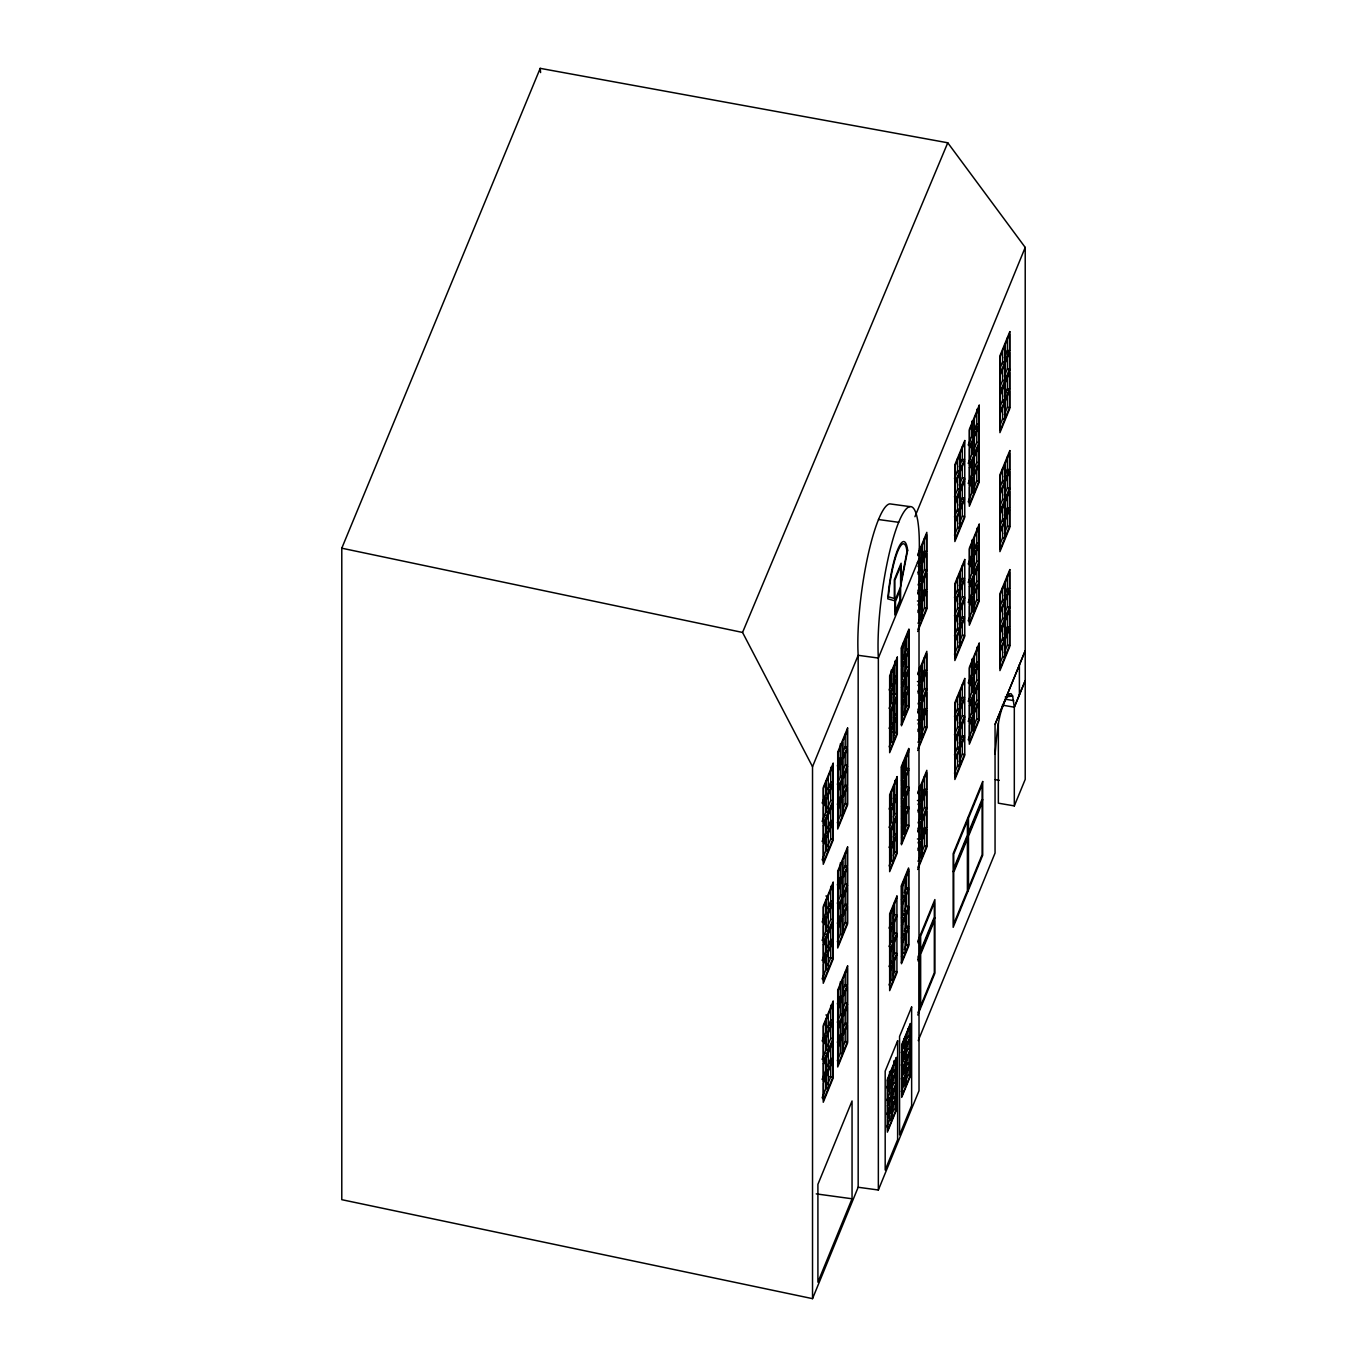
<?xml version="1.0" encoding="UTF-8"?>
<svg xmlns="http://www.w3.org/2000/svg" width="1367" height="1367" viewBox="0 0 1367 1367"><rect width="100%" height="100%" fill="white"/><g stroke="black" fill="none" stroke-linecap="round" stroke-linejoin="round"><path stroke-width="1.5" d="M995.056 754.328C997.124 733.994 997.414 711.148 1009.154 693.752L1011.084 693.701L1012.639 696.042L1014.314 707.183L1014.314 805.898L998.354 803.181L998.354 723.348M995.056 724.39L1025.216 650.726L995.056 724.39L995.056 853.042L918.231 1040.595M1014.314 707.183L1025.216 680.663L1014.314 707.183L1002.353 705.133M1014.314 805.898L1025.216 779.395L1025.216 247.427L947.758 142.783L540.204 68.35L341.784 548.201L341.784 1199.679L812.528 1298.65L812.528 766.682L858.168 655.306A89.744 16.865 -82.2 0 1 867.139 559.342A89.744 16.865 -82.2 0 1 889.849 503.876L910.029 506.627M914.933 516.709L1025.216 247.427M917.684 554.643L926.826 532.344L926.826 609.221L917.684 631.52M917.958 555.651L921.751 546.39L921.751 563.136L917.958 572.414M895.47 611.117L899.964 600.164L899.964 590.595L895.488 601.497L895.488 611.066M964.504 442.805L959.942 453.929L959.942 470.675L964.504 459.568L962.334 459.261L959.309 466.677M828.077 777.31L823.515 788.434L823.515 805.18L828.077 794.073L828.334 776.678L832.896 765.554L832.896 782.317L828.334 793.424M878.485 519.528L898.683 522.297A89.744 16.865 -82.2 0 1 919.017 558.761L878.349 658.057L878.349 1190.008L858.168 1187.257L812.528 1298.65M918.06 566.553L919.854 562.213L919.854 551.738M920.606 560.35L924.4 551.089L926.57 551.379L926.57 534.634L922.007 545.758L922.007 562.503L919.854 562.213M954.491 478.433L957.789 470.385M968.178 444.993L972.245 435.099L972.245 426.726M973.765 431.391L976.79 423.975L976.79 409.314M922.879 556.437L924.4 552.729L924.4 538.53M1000.302 367.672L1002.848 361.486M1004.352 357.778L1007.394 350.362L1009.547 350.653L1009.547 333.907L1005.001 345.031L1005.001 361.777L1009.547 350.653M822.114 803.044L826.181 793.133L826.181 784.761M827.684 789.425L830.726 782.009L832.896 782.317M837.339 765.896L840.637 757.848L840.637 747.373M842.909 752.294L845.182 746.724L847.335 747.031L847.335 730.268L842.79 741.392L842.79 758.138L840.637 757.848M975.269 429.323L976.79 425.615M823.635 800.977L825.155 797.269M829.205 787.375L830.726 783.667L830.726 767.365M838.842 763.828L840.363 760.137L840.363 743.819M922.007 562.503L926.57 551.379M959.685 471.325L955.14 482.431L955.14 465.686L959.685 454.562L959.685 471.325L957.532 471.017M974.141 436.022L969.579 447.146L969.579 430.4L974.141 419.276L974.141 436.022L971.971 435.731M978.96 424.266L974.398 435.389L974.398 418.644L978.96 407.52L978.96 424.266L976.79 423.975M917.958 574.055L921.751 564.793L921.751 581.539L917.958 590.8M842.533 758.788L837.971 769.894L837.971 753.149L842.533 742.025L842.533 758.788L838.21 758.189M842.79 758.138L847.335 747.031M964.504 461.209L959.942 472.333L959.942 489.078L957.789 488.788L954.491 496.836M974.141 437.679L969.579 448.786L969.579 465.549L974.141 454.425L974.141 437.679L971.971 437.372L971.971 421.07M1004.745 362.409L1000.183 373.533L1000.183 356.787L1004.745 345.663L1004.745 362.409L1002.575 362.118M828.077 795.714L823.515 806.838L823.515 823.583L828.077 812.459L828.334 795.081L832.896 783.957L832.896 800.703L828.334 811.827L826.181 811.537L822.114 821.43M918.06 584.956L919.854 580.599L919.854 570.142M920.606 578.754L924.4 569.492L924.4 556.933M959.309 485.08L962.334 477.664L962.334 465.105M968.178 463.396L972.245 453.485L972.245 443.028M973.765 449.794L976.79 442.378L976.79 427.717M827.684 807.829L830.726 800.413L830.726 785.752M837.339 784.299L840.637 776.234L840.637 765.776M842.909 770.68L845.182 765.127L845.182 752.568M1000.302 386.075L1002.848 379.872M1004.352 376.164L1007.394 368.765L1007.394 354.104M922.007 580.907L926.57 569.783L926.57 553.037L922.007 564.144L922.007 580.907L919.854 580.599M959.685 489.711L955.14 500.835L955.14 484.089L959.685 472.965L959.685 489.711L957.532 489.42L957.532 476.861M959.942 489.078L964.504 477.954L962.334 477.664M974.398 453.793L978.96 442.669L978.96 425.923L974.398 437.03L974.398 453.793L972.245 453.485M917.684 593.09L926.826 570.791M1004.745 380.812L1000.183 391.936L1000.183 375.173L1004.745 364.066L1004.745 380.812L1002.575 380.522L1002.575 367.962M1009.547 369.056L1005.001 380.18L1005.001 363.417L1009.547 352.31L1009.547 369.056L1007.394 368.765M842.533 777.174L837.971 788.298L837.971 771.535L842.533 760.428L842.533 777.174L840.363 776.883L840.363 762.222M842.79 776.541L847.335 765.417L847.335 748.672L842.79 759.779L842.79 776.541L840.637 776.234M954.867 503.124L964.76 478.963M969.323 467.822L979.216 443.677M917.958 594.098L921.751 584.837L921.751 601.583L917.958 610.844M999.926 394.209L1009.82 370.064M823.259 825.873L833.152 801.711M837.715 790.57L847.608 766.426M964.504 481.252L959.942 492.359L959.942 509.122L964.504 497.998L962.334 497.708L959.309 505.124M918.06 605L919.854 600.643L919.854 590.185M920.606 598.797L924.4 589.536L926.57 589.826L926.57 573.081L922.007 584.187L922.007 600.95L919.854 600.643M954.491 516.88L957.789 508.814M968.178 483.44L972.245 473.529L972.245 463.071M973.765 469.821L976.79 462.422L976.79 447.761M922.879 594.884L924.4 591.176L924.4 576.959M1000.302 406.119L1002.848 399.916L1005.001 400.223L1009.547 389.099L1009.547 372.354L1005.001 383.461L1005.001 400.223M1004.352 396.208L1007.394 388.809L1009.547 389.099M822.114 841.474L826.181 831.58L826.181 823.19M827.684 827.872L830.726 820.456L832.896 820.747L832.896 804.001L828.334 815.108L828.077 832.503L823.515 843.627L823.515 826.864L828.077 815.757L825.907 815.467M837.339 804.326L840.637 796.278L840.637 785.82M842.909 790.724L845.182 785.171L847.335 785.461L847.335 768.715L842.79 779.822L842.79 796.585L840.637 796.278M969.699 481.372L971.219 477.664M889.866 676.973L893.386 668.36L893.386 685.106L889.866 693.718M901.468 648.915L909.14 630.221L909.14 707.098L901.468 725.792L901.28 647.736L908.935 629.042L908.935 705.936L901.28 724.613M823.635 839.423L825.155 835.715M829.205 825.805L830.726 822.097L830.726 805.795M838.842 802.275L840.363 798.567L840.363 782.266M908.935 632.357L905.398 640.969L905.398 657.715L903.245 657.424L901.639 661.355M922.007 600.95L926.57 589.826M959.685 509.754L955.14 520.878L955.14 504.115L959.685 493.009L959.685 509.754L957.532 509.464M974.141 474.469L969.579 485.593L969.579 468.83L974.141 457.723L974.141 474.469L971.971 474.178M978.96 462.712L974.398 473.836L974.398 457.074L978.96 445.967L978.96 462.712L976.79 462.422M917.958 612.484L921.751 603.223L921.751 619.986L917.958 629.247M924.4 591.176L926.57 591.467L922.007 602.591L922.007 619.336L919.854 619.046L918.06 623.386M828.334 831.871L832.896 820.747M842.533 797.217L837.971 808.341L837.971 791.578L842.533 780.472L842.533 797.217L840.363 796.927M842.79 796.585L847.335 785.461M1004.745 400.856L1000.183 411.98L1000.183 395.217L1004.745 384.11L1004.745 400.856L1002.575 400.565M964.504 499.638L959.942 510.762L959.942 527.508L957.789 527.218L954.491 535.266M828.077 834.143L823.515 845.267L823.515 862.013L828.077 850.906L828.334 833.511L832.896 822.387L832.896 839.15L828.334 850.257L826.181 849.966L822.114 859.877M889.114 689.976L891.438 684.32L893.591 684.611L897.128 676.016L897.128 659.253L893.591 667.865L893.591 684.611M893.557 679.16L894.958 675.708L897.128 676.016M903.946 655.699L906.765 648.812L908.935 649.103L905.398 657.715M920.606 617.183L924.4 607.922L924.4 595.363M959.309 523.51L962.334 516.094L962.334 501.45M968.178 501.826L972.245 491.932L972.245 481.457M973.765 488.224L976.79 480.808L976.79 466.164M827.684 846.258L830.726 838.86L830.726 824.198M837.339 822.729L840.637 814.681L840.637 804.206M842.909 809.127L845.182 803.557L845.182 790.997M1000.302 424.522L1002.848 418.319M1004.352 414.611L1007.394 407.195L1007.394 392.534M889.866 695.359L893.386 686.764L891.233 686.456L891.233 670.155M905.21 658.211L901.673 666.823L901.673 650.06L905.21 641.465L905.21 658.211L903.04 657.92M908.935 650.76L905.398 659.355L905.398 676.118L903.245 675.811L901.639 679.758M922.007 619.336L926.57 608.23L926.57 591.467M959.685 528.158L955.14 539.264L955.14 522.519L959.685 511.395L959.685 528.158L957.532 527.85L957.532 515.291M959.942 527.508L964.504 516.401L962.334 516.094M974.141 492.872L969.579 503.979L969.579 487.233L974.141 476.109L974.141 492.872L971.971 492.564L971.971 480.005M974.398 492.223L978.96 481.116L978.96 464.353L974.398 475.477L974.398 492.223L972.245 491.932M1004.745 419.259L1000.183 430.366L1000.183 413.62L1004.745 402.496L1004.745 419.259L1002.575 418.951L1002.575 406.392M1009.547 407.503L1005.001 418.61L1005.001 401.864L1009.547 390.74L1009.547 407.503L1007.394 407.195M842.533 815.621L837.971 826.727L837.971 809.982L842.533 798.858L842.533 815.621L840.363 815.313L840.363 800.669M847.335 803.864L842.79 814.971L842.79 798.225L847.335 787.102L847.335 803.864L845.182 803.557M889.114 708.379L891.438 702.723L891.438 692.249M893.557 697.546L894.958 694.111L894.958 679.45M903.946 674.102L906.765 667.216L906.765 654.639M889.866 712.122L893.386 703.509L893.386 686.764M893.591 703.014L897.128 694.402L897.128 677.656L893.591 686.268L893.591 703.014L891.438 702.723M889.661 714.258L897.316 695.564M905.21 676.614L901.673 685.209L901.673 668.463L905.21 659.851L905.21 676.614L903.04 676.306L903.04 661.662M905.398 676.118L908.935 667.506L906.765 667.216M889.866 715.402L893.386 706.807L893.386 723.553L889.866 732.165M901.468 687.362L909.14 668.651M908.935 670.787L905.398 679.399L905.398 696.145L903.245 695.854L901.639 699.801M889.114 728.423L891.438 722.767L893.591 723.058L897.128 714.445L897.128 697.7L893.591 706.312L893.591 723.058M893.557 717.59L894.958 714.155L897.128 714.445M903.946 694.128L906.765 687.242L908.935 687.55L905.398 696.145M889.866 733.806L893.386 725.193L893.386 741.939L889.866 750.551M905.21 696.64L901.673 705.252L901.673 688.507L905.21 679.895L905.21 696.64L903.04 696.35M908.935 689.19L905.398 697.802L905.398 714.548L903.245 714.258L901.639 718.188M917.684 673.623L926.826 651.324L926.826 728.201L917.684 750.5M917.958 674.632L921.751 665.37L921.751 682.116L917.958 691.377M964.504 561.786L959.942 572.91L959.942 589.655L964.504 578.531L962.334 578.241L959.309 585.657M889.114 746.809L891.438 741.153L891.438 730.696M893.557 735.993L894.958 732.541L894.958 717.897M903.946 712.532L906.765 705.645L906.765 693.086M897.128 732.849L893.591 741.444L893.591 724.698L897.128 716.086L897.128 732.849L892.805 732.251M918.06 685.533L919.854 681.193L919.854 670.719M920.606 679.331L924.4 670.069L926.57 670.36L926.57 653.614L922.007 664.721L922.007 681.484L919.854 681.193M954.491 597.413L957.789 589.365M968.178 563.973L972.245 554.062L972.245 545.689M973.765 550.371L976.79 542.955L976.79 528.294M922.879 675.418L924.4 671.71L924.4 657.51M822.114 922.007L826.181 912.114L826.181 903.741M827.684 908.406L830.726 900.99L832.896 901.28L832.896 884.534L828.334 895.658L828.077 913.036L823.515 924.16L823.515 907.415L828.077 896.291L825.907 896M837.339 884.876L840.637 876.828L840.637 866.353M842.909 871.257L845.182 865.704L847.335 865.995L847.335 849.249L842.79 860.373L842.79 877.118L840.637 876.828M969.699 561.905L971.219 558.214M975.269 548.304L976.79 544.596M1000.302 486.652L1002.848 480.449L1005.001 480.757L1009.547 469.633L1009.547 452.887L1005.001 463.994L1005.001 480.757M1004.352 476.758L1007.394 469.342L1009.547 469.633M823.635 919.957L825.155 916.249M829.205 906.338L830.726 902.63L830.726 886.329M838.842 882.809L840.363 879.101L840.363 862.799M922.007 681.484L926.57 670.36M959.685 590.288L955.14 601.412L955.14 584.666L959.685 573.542L959.685 590.288L957.532 589.997M974.141 555.002L969.579 566.126L969.579 549.363L974.141 538.256L974.141 555.002L971.971 554.712M978.96 543.246L974.398 554.37L974.398 537.607L978.96 526.5L978.96 543.246L976.79 542.955M828.334 912.404L832.896 901.28M842.533 877.751L837.971 888.875L837.971 872.129L842.533 861.005L842.533 877.751L840.363 877.46M842.79 877.118L847.335 865.995M917.958 693.035L921.751 683.756L921.751 700.519L917.958 709.781M1004.745 481.389L1000.183 492.513L1000.183 475.75L1004.745 464.643L1004.745 481.389L1002.575 481.099M964.504 580.189L959.942 591.296L959.942 608.059L957.789 607.751L954.491 615.799M974.141 556.642L969.579 567.766L969.579 584.512L974.141 573.405L974.141 556.642L971.971 556.352L971.971 540.05M828.077 914.694L823.515 925.801L823.515 942.564L828.077 931.44L828.334 914.045L832.896 902.938L832.896 919.683L828.334 930.807L826.181 930.5L822.114 940.411M918.06 703.92L919.854 699.579L919.854 689.105M920.606 697.734L924.4 688.472L924.4 675.896M959.309 604.043L962.334 596.644L962.334 581.983M968.178 582.376L972.245 572.465L972.245 561.991M973.765 568.757L976.79 561.341L976.79 546.697M827.684 926.792L830.726 919.393L830.726 904.732M837.339 903.262L840.637 895.214L840.637 884.739M842.909 889.661L845.182 884.107L845.182 871.531M1000.302 505.055L1002.848 498.852M1004.352 495.144L1007.394 487.729L1007.394 473.085M922.007 699.87L926.57 688.763L926.57 672L922.007 683.124L922.007 699.87L919.854 699.579M959.685 608.691L955.14 619.815L955.14 603.052L959.685 591.945L959.685 608.691L957.532 608.4L957.532 595.824M959.942 608.059L964.504 596.935L962.334 596.644M974.398 572.756L978.96 561.649L978.96 544.886L974.398 556.01L974.398 572.756L972.245 572.465M917.684 712.053L926.826 689.771M1004.745 499.792L1000.183 510.899L1000.183 494.153L1004.745 483.029L1004.745 499.792L1002.575 499.485L1002.575 486.925M1009.547 488.036L1005.001 499.143L1005.001 482.397L1009.547 471.273L1009.547 488.036L1007.394 487.729M842.533 896.154L837.971 907.261L837.971 890.515L842.533 879.408L842.533 896.154L840.363 895.863L840.363 881.202M842.79 895.505L847.335 884.398L847.335 867.652L842.79 878.759L842.79 895.505L840.637 895.214M954.867 622.088L964.76 597.943M969.323 586.802L979.216 562.657M917.958 713.078L921.751 703.8L921.751 720.563L917.958 729.824M823.259 944.836L833.152 920.692M837.715 909.551L847.608 885.406M964.504 600.233L959.942 611.339L959.942 628.085L964.504 616.978L962.334 616.688L959.309 624.087M999.926 513.189L1009.82 489.044M918.06 723.963L919.854 719.623L919.854 709.148M920.606 717.778L924.4 708.499L926.57 708.807L926.57 692.044L922.007 703.168L922.007 719.913L919.854 719.623M954.491 635.843L957.789 627.795M968.178 602.42L972.245 592.509L972.245 582.034M973.765 588.801L976.79 581.385L976.79 566.741M922.127 715.71L924.4 710.157L924.4 695.94M822.114 960.454L826.181 950.543L826.181 942.171M827.684 946.835L830.726 939.437L832.896 939.727L832.896 922.981L828.334 934.088L828.077 951.483L823.515 962.607L823.515 945.844L828.077 934.738L825.907 934.43M837.339 923.306L840.637 915.258L840.637 904.783M842.909 909.704L845.182 904.134L847.335 904.441L847.335 887.679L842.79 898.803L842.79 915.548L840.637 915.258M969.699 600.352L971.219 596.644M1000.302 525.099L1002.848 518.896L1005.001 519.187L1009.547 508.08L1009.547 491.317L1005.001 502.441L1005.001 519.187M1004.352 515.188L1007.394 507.772L1009.547 508.08M889.866 795.953L893.3 787.58M823.635 958.387L825.155 954.679M829.205 944.785L830.726 941.077L830.726 924.776M838.842 921.255L840.363 917.547L840.363 901.246M901.468 767.895L908.935 749.68M1005.873 513.138L1007.394 509.43L1007.394 495.213M908.73 751.816L905.296 760.189L905.296 776.952L903.143 776.644L901.571 780.489M922.007 719.913L926.57 708.807M959.685 628.735L955.14 639.841L955.14 623.096L959.685 611.989L959.685 628.735L957.532 628.444M974.141 593.449L969.579 604.556L969.579 587.81L974.141 576.686L974.141 593.449L971.971 593.141M978.96 581.693L974.398 592.8L974.398 576.054L978.96 564.93L978.96 581.693L976.79 581.385M917.958 731.465L921.751 722.203L921.751 738.949L917.958 748.21M924.4 710.157L926.57 710.447L922.007 721.571L922.007 738.317L919.854 738.026L918.06 742.366M1004.745 519.836L1000.183 530.943L1000.183 514.197L1004.745 503.073L1004.745 519.836L1002.575 519.528M828.334 950.851L832.896 939.727M842.533 916.198L837.971 927.304L837.971 910.559L842.533 899.435L842.533 916.198L840.363 915.89M842.79 915.548L847.335 904.441M964.504 618.619L959.942 629.743L959.942 646.488L957.789 646.198L954.491 654.246M1009.547 509.72L1005.001 520.844L1005.001 537.59L1009.547 526.466L1009.547 509.72L1007.394 509.43M828.077 953.124L823.515 964.248L823.515 980.993L828.077 969.887L828.334 952.491L832.896 941.367L832.896 958.13L828.334 969.237L826.181 968.947L822.114 978.84M889.08 809.059L891.335 803.557L893.488 803.847L896.923 795.474L896.923 778.712L893.488 787.102L893.3 804.326L889.866 812.716M893.386 798.516L894.77 795.167L896.923 795.474M904.51 773.295L906.577 768.271L908.73 768.562L905.296 776.952M920.606 736.164L924.4 726.902L924.4 714.343M959.309 642.49L962.334 635.074L962.334 620.413M968.178 620.806L972.245 610.912L972.245 600.438M973.765 607.204L976.79 599.788L976.79 585.127M1000.302 543.485L1002.848 537.299M1004.352 533.591L1007.394 526.175L1007.394 511.514M827.684 965.239L830.726 957.823L830.726 943.162M837.339 941.709L840.637 933.661L840.637 923.186M842.909 928.09L845.182 922.537L845.182 909.978M889.866 814.356L893.3 805.966M905.108 777.43L901.673 785.803L901.673 769.057L905.108 760.667L905.108 777.43L902.938 777.122M908.73 770.202L905.296 778.592L905.296 795.338L903.143 795.047L901.571 798.875M922.007 738.317L926.57 727.193L926.57 710.447M959.685 647.121L955.14 658.245L955.14 641.499L959.685 630.375L959.685 647.121L957.532 646.83L957.532 634.271M959.942 646.488L964.504 635.365L962.334 635.074M974.141 611.835L969.579 622.959L969.579 606.213L974.141 595.089L974.141 611.835L971.971 611.545L971.971 598.985M974.398 611.203L978.96 600.079L978.96 583.333L974.398 594.457L974.398 611.203L972.245 610.912M842.533 934.584L837.971 945.708L837.971 928.962L842.533 917.838L842.533 934.584L840.363 934.293L840.363 919.632M847.335 922.828L842.79 933.951L842.79 917.206L847.335 906.082L847.335 922.828L845.182 922.537M1004.745 538.222L1000.183 549.346L1000.183 532.6L1004.745 521.476L1004.745 538.222L1002.575 537.932L1002.575 525.372M889.08 827.462L891.335 821.943L891.335 811.485M893.386 816.919L894.77 813.57L894.77 798.909M904.51 791.698L906.577 786.657L906.577 774.098M889.866 831.102L893.3 822.729L893.488 805.488L896.923 797.115L896.923 813.861L893.488 822.25M889.661 833.238L897.128 815.022M905.108 795.816L901.673 804.206L901.673 787.443L905.108 779.07L905.108 795.816L902.938 795.526L902.938 780.865M905.296 795.338L908.73 786.965L906.577 786.657M889.866 834.4L893.3 826.01M901.468 806.325L908.935 788.127M908.73 790.246L905.296 798.636L905.296 815.381L903.143 815.091L901.571 818.918M889.08 847.506L891.335 841.987L893.488 842.277L896.923 833.904L896.923 817.158L893.488 825.531L893.3 842.773L889.866 851.145M893.386 836.963L894.77 833.614L896.923 833.904M904.51 811.742L906.577 806.701L908.73 807.008L905.296 815.381M889.866 852.786L893.3 844.413M905.108 815.86L901.673 824.25L901.673 807.487L905.108 799.114L905.108 815.86L902.938 815.569M908.73 808.649L905.296 817.022L905.296 833.785L903.143 833.477L901.571 837.322M917.684 792.604L926.826 770.304L926.826 847.181L917.684 869.48M917.958 793.612L921.751 784.35L921.751 801.096L917.958 810.358M964.504 680.766L959.942 691.873L959.942 708.636L964.504 697.512L962.334 697.221L959.309 704.637M889.08 865.892L891.335 860.39L891.335 849.915M893.386 855.366L894.77 852L894.77 837.356M904.51 830.128L906.577 825.104L906.577 812.545M889.866 869.549L893.3 861.159L893.488 843.935L896.923 835.545L896.923 852.307L893.488 860.68L891.335 860.39M901.28 843.593L908.73 825.395M918.06 804.497L919.854 800.156L919.854 789.699M920.606 798.311L924.4 789.049L926.57 789.34L926.57 772.594L922.007 783.701L922.007 800.464L919.854 800.156M954.491 716.393L957.789 708.328M968.178 682.953L972.245 673.042L972.245 664.67M973.765 669.334L976.79 661.936L976.79 647.274M822.114 1040.988L826.181 1031.077L826.181 1022.704M827.684 1027.386L830.726 1019.97L832.896 1020.26L832.896 1003.515L828.334 1014.622L828.077 1032.017L823.515 1043.141L823.515 1026.378L828.077 1015.271L825.907 1014.98M837.339 1003.839L840.637 995.791L840.637 985.334M842.909 990.238L845.182 984.684L847.335 984.975L847.335 968.229L842.79 979.336L842.79 996.099L840.637 995.791M922.879 794.398L924.4 790.69L924.4 776.473M1000.302 605.632L1002.848 599.429L1005.001 599.72L1009.547 588.613L1009.547 571.867L1005.001 582.974L1005.001 599.72M1004.352 595.722L1007.394 588.323L1009.547 588.613M969.699 680.886L971.219 677.178M975.269 667.284L976.79 663.576M823.635 1038.92L825.155 1035.229M829.205 1025.318L830.726 1021.61L830.726 1005.309M838.842 1001.789L840.363 998.081L840.363 981.779M922.007 800.464L926.57 789.34M959.685 709.268L955.14 720.392L955.14 703.629L959.685 692.522L959.685 709.268L957.532 708.977M974.141 673.982L969.579 685.089L969.579 668.343L974.141 657.237L974.141 673.982L971.971 673.692M978.96 662.226L974.398 673.333L974.398 656.587L978.96 645.48L978.96 662.226L976.79 661.936M917.958 811.998L921.751 802.737L921.751 819.482L917.958 828.761M1004.745 600.369L1000.183 611.476L1000.183 594.73L1004.745 583.624L1004.745 600.369L1002.575 600.079M828.334 1031.384L832.896 1020.26M842.533 996.731L837.971 1007.855L837.971 991.092L842.533 979.985L842.533 996.731L840.363 996.44M842.79 996.099L847.335 984.975M964.504 699.152L959.942 710.276L959.942 727.022L957.789 726.731L954.491 734.78M828.077 1033.657L823.515 1044.781L823.515 1061.527L828.077 1050.42L828.334 1033.025L832.896 1021.901L832.896 1038.664L828.334 1049.771L826.181 1049.48L822.114 1059.391M918.06 822.9L919.854 818.56L919.854 808.085M920.606 816.697L924.4 807.436L924.4 794.876M959.309 723.023L962.334 715.607L962.334 700.963M968.178 701.339L972.245 691.446L972.245 680.971M973.765 687.738L976.79 680.322L976.79 665.661M1000.302 624.018L1002.848 617.833M1004.352 614.125L1007.394 606.709L1007.394 592.048M827.684 1045.772L830.726 1038.356L830.726 1023.712M837.339 1022.243L840.637 1014.194L840.637 1003.72M842.909 1008.641L845.182 1003.07L845.182 990.511M922.007 818.85L926.57 807.726L926.57 790.98L922.007 802.104L922.007 818.85L919.854 818.56M959.685 727.671L955.14 738.778L955.14 722.032L959.685 710.908L959.685 727.671L957.532 727.364L957.532 714.804M959.942 727.022L964.504 715.915L962.334 715.607M974.141 692.368L969.579 703.492L969.579 686.747L974.141 675.623L974.141 692.368L971.971 692.078L971.971 679.519M974.398 691.736L978.96 680.612L978.96 663.866L974.398 674.99L974.398 691.736L972.245 691.446M917.684 831.033L926.826 808.734M842.533 1015.134L837.971 1026.241L837.971 1009.495L842.533 998.371L842.533 1015.134L840.363 1014.827L840.363 1000.183M842.79 1014.485L847.335 1003.378L847.335 986.615L842.79 997.739L842.79 1014.485L840.637 1014.194M1004.745 618.755L1000.183 629.879L1000.183 613.134L1004.745 602.01L1004.745 618.755L1002.575 618.465L1002.575 605.906M1009.547 606.999L1005.001 618.123L1005.001 601.377L1009.547 590.254L1009.547 606.999L1007.394 606.709M954.867 741.068L964.76 716.923M969.323 705.782L979.216 681.62M823.259 1063.816L833.152 1039.672M837.715 1028.531L847.608 1004.369M917.958 832.042L921.751 822.78L921.751 839.526L917.958 848.804M999.926 632.169L1009.82 608.007M964.504 719.196L959.942 730.32L959.942 747.065L964.504 735.959L962.334 735.651L959.309 743.067M918.06 842.943L919.854 838.603L919.854 828.129M920.606 836.741L924.4 827.479L926.57 827.77L926.57 811.024L922.007 822.148L922.007 838.894L919.854 838.603M954.491 754.823L957.789 746.775M968.178 721.383L972.245 711.489L972.245 701.015M973.765 707.781L976.79 700.365L976.79 685.704M822.114 1079.434L826.181 1069.524L826.181 1061.151M827.684 1065.816L830.726 1058.4L832.896 1058.707L832.896 1041.944L828.334 1053.068L828.077 1070.464L823.515 1081.57L823.515 1064.825L828.077 1053.701L825.907 1053.41M837.339 1042.286L840.637 1034.238L840.637 1023.763M842.909 1028.668L845.182 1023.114L847.335 1023.405L847.335 1006.659L842.79 1017.783L842.79 1034.529L840.637 1034.238M922.127 834.69L924.4 829.12L924.4 814.92M1000.302 644.062L1002.848 637.876L1005.001 638.167L1009.547 627.043L1009.547 610.297L1005.001 621.421L1005.001 638.167M1004.352 634.168L1007.394 626.752L1009.547 627.043M889.849 914.95L893.198 906.782L893.198 923.545L889.849 931.696M896.735 898.153L893.386 906.321L893.386 923.067L891.233 922.776L889.028 928.142M901.468 886.858L908.73 869.139L908.73 946.015L901.468 963.735L901.28 885.696L908.542 867.96L908.542 944.836L901.28 962.573M1005.873 632.101L1007.394 628.393L1007.394 612.091M823.635 1077.367L825.907 1071.813L825.907 1057.597M829.205 1063.765L830.726 1060.057L830.726 1043.756M838.842 1040.219L840.363 1036.511L840.363 1020.209M905.005 879.887L901.673 888.037L901.673 904.8L905.005 896.632L905.193 879.408L908.542 871.257M922.007 838.894L926.57 827.77M959.685 747.715L955.14 758.822L955.14 742.076L959.685 730.952L959.685 747.715L957.532 747.407M974.141 712.412L969.579 723.536L969.579 706.79L974.141 695.666L974.141 712.412L971.971 712.122M974.398 711.78L978.96 700.656L978.96 683.91L974.398 695.034L974.398 711.78L972.245 711.489M917.958 850.445L921.751 841.183L921.751 857.929L917.958 867.191M924.4 829.12L926.57 829.427L922.007 840.534L922.007 857.297L919.854 856.989L918.06 861.347M1004.745 638.799L1000.183 649.923L1000.183 633.177L1004.745 622.053L1004.745 638.799L1002.575 638.509M828.334 1069.814L832.896 1058.707M842.533 1035.161L837.971 1046.285L837.971 1029.539L842.533 1018.415L842.533 1035.161L840.363 1034.87M842.79 1034.529L847.335 1023.405M828.077 1072.104L823.515 1083.228L823.515 1099.974L828.077 1088.85L828.334 1071.472L832.896 1060.348L832.896 1077.093L828.334 1088.217L826.181 1087.927L822.114 1097.821M1009.547 628.7L1005.001 639.807L1005.001 656.57L1009.547 645.446L1009.547 628.7L1007.394 628.393M893.232 917.872L894.565 914.608L894.565 902.049M901.502 899.606L903.04 895.863M904.373 892.617L906.372 887.713L908.542 888.003L905.193 896.171M920.606 855.144L924.4 845.883L924.4 833.323M954.491 773.226L957.789 765.161L959.942 765.469L964.504 754.345L962.334 754.054L959.309 761.47M968.178 739.786L972.245 729.875L972.245 721.503M973.765 726.167L976.79 718.769L976.79 704.108M893.386 923.067L896.735 914.916L894.565 914.608M827.684 1084.219L830.726 1076.803L830.726 1062.142M837.339 1060.689L840.637 1052.624L840.637 1042.167M842.909 1047.071L845.182 1041.517L845.182 1028.958M1000.302 662.465L1002.848 656.263M1004.352 652.555L1007.394 645.156L1007.394 630.495M889.849 933.336L893.198 925.186L893.198 941.931L889.849 950.099M896.735 916.556L893.386 924.707L893.386 941.47L891.233 941.162L889.028 946.528M905.005 898.29L901.673 906.441L901.673 923.186L905.005 915.036L905.193 897.811L908.542 889.661L906.372 889.353L906.372 875.153M922.007 857.297L926.57 846.173L926.57 829.427M959.685 766.101L955.14 777.225L955.14 760.462L959.685 749.355L959.685 766.101L957.532 765.81L957.532 753.251M974.141 730.815L969.579 741.939L969.579 725.176L974.141 714.07L974.141 730.815L971.971 730.525L971.971 717.948M974.398 730.183L978.96 719.059L978.96 702.313L974.398 713.42L974.398 730.183L972.245 729.875M842.533 1053.564L837.971 1064.688L837.971 1047.925L842.533 1036.818L842.533 1053.564L840.363 1053.274L840.363 1038.612M847.335 1041.808L842.79 1052.932L842.79 1036.169L847.335 1025.062L847.335 1041.808L845.182 1041.517M1004.745 657.202L1000.183 668.326L1000.183 651.563L1004.745 640.457L1004.745 657.202L1002.575 656.912L1002.575 644.335M893.232 936.275L894.565 933.012L894.565 920.452M901.502 918.009L903.04 914.267L905.193 914.557L908.542 906.406L906.372 906.116L904.373 911.003M893.386 941.47L896.735 933.302L894.565 933.012M889.661 952.201L896.923 934.481M889.849 953.38L893.198 945.229L893.198 961.975L889.849 970.143M896.735 936.6L893.386 944.751L893.386 961.514L896.735 953.346L894.565 953.055L893.232 956.319M901.468 925.305L908.73 907.585M905.005 918.316L901.673 926.484L901.673 943.23L905.005 935.079L905.193 917.855L908.542 909.704M889.028 966.572L891.233 961.206M901.502 938.035L903.04 934.31L905.193 934.601L908.542 926.45L906.372 926.16L904.373 931.047M889.849 971.783L893.198 963.615L893.198 980.378L889.849 988.529M896.735 955.003L893.386 963.154L893.386 979.9L891.233 979.609L889.028 984.975M905.005 936.72L901.673 944.87L901.673 961.633M893.232 974.722L894.565 971.459L894.565 958.882M901.502 956.439L903.04 952.714L905.193 953.004M904.373 949.45L906.372 944.546L906.372 931.986M893.386 979.9L896.735 971.749L894.565 971.459M917.77 941.299L934.874 899.571L934.874 973.287L917.77 1015.015M917.958 942.82L919.564 938.89L919.564 953.089L917.958 957.02M953.175 871.685L982.702 799.592M917.77 959.395L934.874 917.65M917.958 960.916L919.564 956.985L919.564 1008.726L917.958 1012.639M886.824 1087.756L889.814 1080.46L891.967 1080.767L896.103 1070.703L896.103 1059.186L891.967 1069.25L891.967 1080.767M891.882 1075.436L893.933 1070.395L896.103 1070.703M901.366 1052.573L903.997 1046.148M905.586 1042.252L907.996 1036.408L910.149 1036.699L910.149 1025.216L906.15 1034.973L906.15 1046.456L910.149 1036.699M888.208 1085.535L889.814 1081.605L889.814 1074.718M905.928 1048.13L901.93 1057.887L901.93 1069.37L905.928 1059.613L905.928 1048.13L903.758 1047.84L903.997 1042.338M891.745 1081.331L887.61 1091.396L887.61 1079.896L891.745 1069.831L891.745 1081.331L887.422 1080.75M905.928 1047.002L901.93 1056.759L901.93 1045.294L905.928 1035.537L905.928 1047.002L903.758 1046.712M893.933 1060.809L893.933 1071.54L896.103 1071.831L891.967 1081.895L891.967 1093.395L889.814 1093.104L886.824 1100.401M891.882 1088.081L893.933 1083.04L893.933 1075.368M901.366 1065.166L903.997 1058.759L903.997 1054.931M905.586 1054.863L907.996 1049.002L907.996 1041.346M891.745 1093.976L887.61 1104.04L887.61 1092.541L891.745 1082.476L891.745 1093.976L889.575 1093.685L889.575 1084.099M891.967 1093.395L896.103 1083.33L896.103 1071.831M906.15 1059.049L910.149 1049.292L910.149 1037.826L906.15 1047.583L906.15 1059.049L903.997 1058.759M887.371 1105.749L896.325 1083.894M901.707 1071.044L910.388 1049.873M905.928 1061.869L901.93 1071.625L901.93 1083.091L905.928 1073.334L905.928 1061.869L903.758 1061.578M852.051 1198.774L817.91 1282.161L817.91 1184.352L852.051 1100.965L852.051 1198.774L816.253 1193.887M886.824 1114.173L889.814 1106.877L891.967 1107.167L896.103 1097.103L896.103 1085.603L891.967 1095.668L891.967 1107.167M891.882 1101.853L893.933 1096.812L896.103 1097.103M901.366 1078.905L903.997 1072.48L906.15 1072.787L910.149 1063.03L910.149 1051.548L906.15 1061.305L906.15 1072.787M905.586 1068.584L907.996 1062.74L910.149 1063.03M888.208 1111.935L889.814 1108.005L889.814 1101.119M891.745 1107.748L887.61 1117.813L887.61 1106.313L891.745 1096.249L891.745 1107.748L889.575 1107.458M893.933 1089.14L893.933 1097.94L896.103 1098.248L891.967 1108.295L891.967 1119.812L889.814 1119.522L886.824 1126.801M907.996 1055.085L907.996 1063.868L910.149 1064.158L906.15 1073.915L906.15 1085.381L903.997 1085.09L901.366 1091.498M891.882 1114.481L893.933 1109.457L893.933 1101.785M905.586 1081.194L907.996 1075.333L907.996 1067.678M891.745 1120.393L887.61 1130.458L887.61 1118.941L891.745 1108.876L891.745 1120.393L889.575 1120.103L889.575 1110.5M891.967 1119.812L896.103 1109.748L896.103 1098.248M905.928 1085.945L901.93 1095.702L901.93 1084.219L905.928 1074.462L905.928 1085.945L903.758 1085.654L903.758 1077.999M906.15 1085.381L910.149 1075.624L910.149 1064.158M878.349 1190.008L919.017 1090.729L919.017 558.761M812.528 766.682L742.554 632.443L947.758 142.783M1005.206 696.965L1012.639 696.042L1006.642 695.017M976.79 442.378L978.96 442.669M974.141 454.425L971.971 454.134L971.971 441.575M976.79 480.808L978.96 481.116M1007.394 526.175L1009.547 526.466M976.79 561.341L978.96 561.649M917.428 562.555L921.751 563.136M974.141 573.405L971.971 573.098L971.971 560.538M924.4 569.492L926.57 569.783M921.751 581.539L919.581 581.248L919.581 566.587M976.79 599.788L978.96 600.079M917.428 600.984L921.751 601.583M924.4 607.922L926.57 608.23M921.751 619.986L919.581 619.678L919.581 605.034M1007.394 645.156L1009.547 645.446M976.79 680.322L978.96 680.612M917.428 681.535L921.751 682.116M924.4 688.472L926.57 688.763M891.233 684.816L893.386 685.106M976.79 700.365L978.96 700.656M892.805 693.821L897.128 694.402M921.751 700.519L919.581 700.229L919.581 685.568M893.386 703.509L891.233 703.219L891.233 690.643M906.765 705.645L908.935 705.936M976.79 718.769L978.96 719.059M917.428 719.965L921.751 720.563M924.4 726.902L926.57 727.193M891.233 723.263L893.386 723.553M921.751 738.949L919.581 738.658L919.581 723.997M893.386 741.939L891.233 741.649L891.233 726.988M845.182 765.127L847.335 765.417M917.428 800.498L921.751 801.096M825.907 793.766L828.077 794.073M924.4 807.436L926.57 807.726M891.13 804.035L893.3 804.326M830.726 800.413L832.896 800.703M894.77 813.57L896.923 813.861M921.751 819.482L919.581 819.192L919.581 804.531M828.077 812.459L825.907 812.169L825.907 799.61M893.3 822.729L891.13 822.421L891.13 807.777M906.577 825.104L908.73 825.395M917.428 838.945L921.751 839.526M825.907 832.213L828.077 832.503M924.4 845.883L926.57 846.173M891.13 842.465L893.3 842.773M830.726 838.86L832.896 839.15M894.77 852L896.923 852.307M921.751 857.929L919.581 857.639L919.581 842.978M828.077 850.906L825.907 850.616L825.907 838.039M893.3 861.159L891.13 860.868L891.13 846.207M845.182 884.107L847.335 884.398M902.852 896.342L905.005 896.632M905.005 915.036L902.852 914.745L902.852 902.169M825.907 912.746L828.077 913.036M891.028 923.238L893.198 923.545M830.726 919.393L832.896 919.683M902.852 934.772L905.005 935.079M828.077 931.44L825.907 931.149L825.907 918.59M893.198 941.931L891.028 941.641L891.028 926.98M906.372 944.546L908.542 944.836M825.907 951.193L828.077 951.483M891.028 961.684L893.198 961.975M828.573 957.532L832.896 958.13M828.077 969.887L825.907 969.579L825.907 957.02M893.198 980.378L891.028 980.071L891.028 965.427M845.182 1003.07L847.335 1003.378M825.907 1031.726L828.077 1032.017M830.726 1038.356L832.896 1038.664M907.996 1049.002L910.149 1049.292M905.928 1059.613L903.758 1059.322L903.758 1051.667M828.077 1050.42L825.907 1050.112L825.907 1037.553M903.758 1073.044L905.928 1073.334M907.996 1075.333L910.149 1075.624M825.907 1070.156L828.077 1070.464M893.933 1083.04L896.103 1083.33M828.573 1076.513L832.896 1077.093M828.077 1088.85L825.907 1088.559L825.907 1076M893.933 1109.457L896.103 1109.748M1005.753 699.255L1013.733 700.622M995.279 779.634L999.26 780.318M341.784 548.201L742.554 632.443M540.204 68.35L540.597 72.588M1019.389 664.84L1019.389 694.778M1007.394 337.803L1007.394 352.002M1007.394 376.233L1007.394 390.449M1007.394 456.783L1007.394 470.983M1007.394 575.746L1007.394 589.963M1002.575 351.644L1002.575 363.759M1002.575 387.989L1002.575 402.206M1002.575 468.539L1002.575 482.739M1002.575 506.969L1002.575 521.186M1002.575 587.502L1002.575 601.719M1002.575 625.949L1002.575 640.149M1002.37 706.466L1002.37 707.44M971.971 461.602L971.971 475.819M971.971 580.582L971.971 594.799M971.971 659.031L971.971 675.332M971.971 699.562L971.971 713.762M967.939 817.551L967.939 891.267M962.334 446.701L962.334 460.918M962.334 485.148L962.334 499.348M962.334 565.682L962.334 579.881M962.334 604.111L962.334 618.328M962.334 684.662L962.334 698.862M962.334 723.092L962.334 737.309L964.504 737.599L959.942 748.706L959.942 765.469M962.334 739.393L962.334 754.054M957.532 458.458L957.532 472.674M957.532 496.905L957.532 511.104M957.532 577.438L957.532 591.638M957.532 615.868L957.532 630.084M957.532 696.418L957.532 710.618M957.532 734.848L957.532 749.065M920.111 935.609L920.111 1009.324M919.854 608.571L919.854 619.046M919.854 727.552L919.854 738.026M919.854 846.532L919.854 856.989M919.581 548.184L919.581 564.486M919.581 586.631L919.581 602.932M919.581 667.164L919.581 683.466M919.581 705.611L919.581 721.913M919.581 786.145L919.581 802.446M919.581 824.574L919.581 839.235M907.996 1028.753L907.996 1037.536M906.765 636.253L906.765 650.453M906.765 674.683L906.765 688.9M906.577 755.712L906.577 769.911M906.577 794.142L906.577 808.358M906.372 893.54L906.372 906.116M906.372 911.499L906.372 927.8L908.542 928.09L905.193 936.258L905.005 953.465L902.852 953.175L902.852 940.616M903.997 1068.652L903.758 1074.172L903.758 1065.389M903.997 1081.263L903.997 1085.09M903.758 1039.057L903.758 1047.84M903.04 643.259L903.04 659.56M903.04 681.689L903.04 697.99M903.04 700.092L903.04 714.753L905.21 715.044L905.21 698.298L901.673 706.893L901.673 723.656M903.143 764.085L903.143 778.301M903.143 784.573L903.143 795.047M903.143 804.616L903.143 816.731M903.143 823.019L903.143 833.477M902.938 762.478L902.938 778.78M902.938 800.908L902.938 817.21M902.938 819.311L902.938 833.973L905.108 834.263L905.108 817.517L901.673 825.89L901.673 842.636M902.852 883.783L902.852 897.982M902.852 924.314L902.852 936.429M894.958 661.064L894.958 677.366M894.958 699.494L894.958 715.795M894.77 780.523L894.77 796.824M894.77 818.953L894.77 835.254M894.565 940.496L894.565 953.055M891.438 673.846L891.438 685.961M891.438 712.292L891.438 724.407M891.335 793.082L891.335 805.197M891.335 831.512L891.335 843.627M891.233 710.686L891.233 724.903M891.13 791.476L891.13 805.676M891.13 829.906L891.13 844.122M891.028 910.678L891.028 924.895M891.028 947.023L891.028 963.325M889.814 1087.346L889.814 1093.104M889.814 1115.677L889.814 1119.522M889.575 1071.455L889.575 1082.168M889.575 1097.872L889.575 1108.586M858.168 1187.257L858.168 655.306L878.349 658.057A89.744 16.865 -82.2 0 1 898.683 522.297M845.182 734.164L845.182 748.381M845.182 772.611L845.182 786.811M845.182 853.145L845.182 867.344M845.182 891.574L845.182 905.791M845.182 972.108L845.182 986.325M845.182 1010.555L845.182 1024.754M826.181 803.147L826.181 811.537M826.181 841.594L826.181 849.966M826.181 922.127L826.181 930.5M826.181 960.574L826.181 968.947M826.181 1041.107L826.181 1049.48M826.181 1079.537L826.181 1087.927M825.907 781.206L825.907 795.423M825.907 819.653L825.907 833.853M825.907 900.187L825.907 914.386M825.907 938.616L825.907 952.833M825.907 1019.167L825.907 1033.367M889.131 589.519L888.396 596.798L894.326 598.473L894.326 579.762L901.109 563.221L901.109 581.932L907.039 551.294L906.304 547.586A43.573 8.185 -82.2 0 0 889.131 589.519M907.654 550.32L900.614 586.699L894.821 600.814L887.781 598.849A45.743 8.595 -82.2 0 1 897.709 549.568A45.743 8.595 -82.2 0 1 907.654 550.32M900.614 566.194L894.821 580.309L894.821 614.996L900.614 600.882L900.614 566.194M964.76 440.533L954.867 464.677L954.867 541.554L964.76 517.409L964.76 440.533M979.216 405.23L969.323 429.392L969.323 506.268L979.216 482.107L979.216 405.23M1009.82 331.617L999.926 355.779L999.926 432.655L1009.82 408.494L1009.82 331.617M833.152 763.282L823.259 787.426L823.259 864.303L833.152 840.158L833.152 763.282M847.608 727.996L837.715 752.14L837.715 829.017L847.608 804.873L847.608 727.996M897.316 657.117L889.661 675.811L889.661 752.687L897.316 733.994L897.316 657.117M964.76 559.496L954.867 583.658L954.867 660.534L964.76 636.373L964.76 559.496M979.216 524.21L969.323 548.372L969.323 625.249L979.216 601.087L979.216 524.21M1009.82 450.597L999.926 474.759L999.926 551.636L1009.82 527.474L1009.82 450.597M833.152 882.245L823.259 906.406L823.259 983.283L833.152 959.121L833.152 882.245M847.608 846.959L837.715 871.121L837.715 947.997L847.608 923.836L847.608 846.959M897.128 776.593L889.661 794.791L889.661 871.668L897.128 853.469L897.128 776.593M908.73 748.518L901.28 766.716L901.468 844.772L908.935 826.557L908.73 748.518M964.76 678.476L954.867 702.621L954.867 779.498L964.76 755.353L964.76 678.476M979.216 643.191L969.323 667.335L969.323 744.212L979.216 720.067L979.216 643.191M833.152 1001.225L823.259 1025.387L823.259 1102.263L833.152 1078.102L833.152 1001.225M847.608 965.939L837.715 990.084L837.715 1066.961L847.608 1042.816L847.608 965.939M1009.82 569.578L999.926 593.722L999.926 670.599L1009.82 646.454L1009.82 569.578M896.923 896.051L889.661 913.771L889.661 990.648L896.923 972.928L896.923 896.051M982.702 781.514L953.175 853.606L953.175 927.322L982.702 855.229L982.702 781.514M967.392 820.832L953.722 854.204L953.722 868.404L967.392 835.032L967.392 820.832M982.155 784.795L968.485 818.167L968.485 832.366L982.155 798.994L982.155 784.795M934.327 902.852L920.657 936.224L920.657 950.424L934.327 917.052L934.327 902.852M967.392 838.928L953.722 872.3L953.722 924.024L967.392 890.669L967.392 838.928M982.155 802.873L968.485 836.245L968.485 887.986L982.155 854.614L982.155 802.873M934.327 920.931L920.657 954.303L920.657 1006.044L934.327 972.672L934.327 920.931M897.623 1040.8L885.184 1071.164L885.184 1169.998L897.623 1139.634L897.623 1040.8M911.635 1006.983L899.571 1036.425L899.571 1134.952L911.635 1105.527L911.635 1006.983M896.325 1057.477L887.371 1079.349L887.371 1132.166L896.325 1110.294L896.325 1057.477M910.388 1023.541L901.707 1044.713L901.707 1097.376L910.388 1076.205L910.388 1023.541"/></g></svg>
